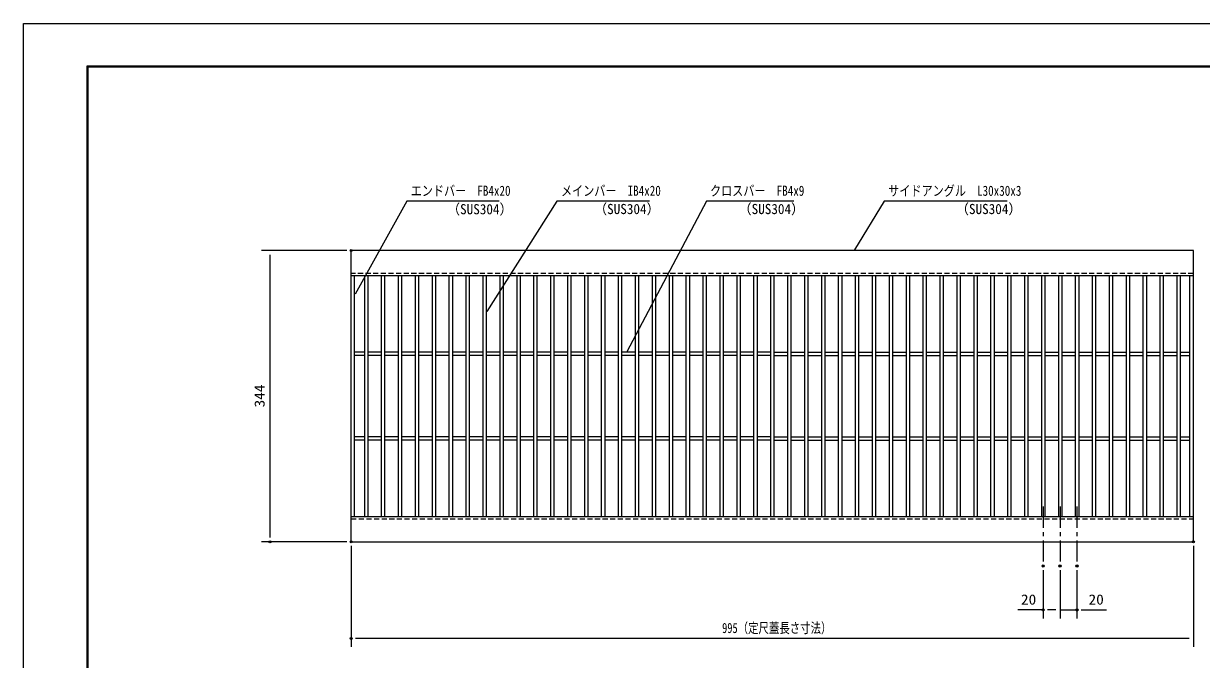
# Model space of a CAD drawing. Units: millimetres, scale not verified. Extents: x -1050 to 1050, y -742 to 742.
# Drawn here: x -1050 to 342, y -9 to 742 of the extents above; entities that cross this region are included whole.
import ezdxf
from ezdxf.enums import TextEntityAlignment as Align

# ---------------------------------------------------------------- set-up
doc = ezdxf.new("R2010")
doc.units = ezdxf.units.MM
doc.header["$LTSCALE"] = 5
doc.header["$PDMODE"] = 32
doc.header["$PDSIZE"] = 2.5
doc.linetypes.add('CHAIN1', pattern=[8, 5, -1, 1, -1])
doc.linetypes.add('DASHED1', pattern=[1.8, 1.2, -0.6])
for name, color, linetype, lineweight in [('0-0_7-図\u3000枠', 4, 'Continuous', 9), ('0-1_寸法注釈', 2, 'Continuous', 9), ('0-2_蓋', 5, 'Continuous', 9), ('0-4_DEFPOINTS', 134, 'Continuous', 9), ('0-5_中心線', 6, 'CHAIN1', 9), ('0-6_破線', 4, 'DASHED1', 9)]:
    doc.layers.add(name, color=color, linetype=linetype, lineweight=lineweight)
doc.styles.add('ＭＳ ゴシック', font='')
doc.styles.get('ＭＳ ゴシック').set_extended_font_data('MS Gothic')

msp = doc.modelspace()

# ---------------------------------------------------------------- linework, layer by layer
at = {"layer": '0-0_7-図\u3000枠'}
for p, q in [((-975, -692.5), (-975, 692.5)), ((-973.75, -691.25), (-973.75, 691.25)), ((-973.75, 691.25), (998.75, 691.25))]:
    msp.add_line(p, q, dxfattribs=at)
msp.add_lwpolyline([(-975, 692.5), (1000, 692.5), (1000, -692.5)], dxfattribs=at)
at = {"layer": '0-1_寸法注釈'}
for p, q in [((-667.864, 474.475), (-768.891, 474.475)), ((-758.891, 469.475), (-758.891, 135.475)), ((-667.864, 130.475), (-768.891, 130.475)), ((-662.864, 125.475), (-662.864, 6.344)), ((332.136, 125.475), (332.136, 6.344)), ((154.636, 96.781), (154.636, 39.975)), ((174.636, 96.781), (174.636, 39.975)), ((174.636, 96.781), (174.636, 39.975)), ((194.636, 96.781), (194.636, 39.975)), ((154.636, 49.975), (124.789, 49.975)), ((169.636, 49.975), (159.636, 49.975)), ((169.636, 49.975), (164.636, 49.975)), ((174.636, 49.975), (194.636, 49.975)), ((199.636, 49.975), (229.483, 49.975)), ((327.136, 16.344), (-657.864, 16.344))]:
    msp.add_line(p, q, dxfattribs=at)
for points in [[(-488.121, 532.749), (-597.345, 532.749), (-658.373, 422.733)], [(-310.561, 532.749), (-419.785, 532.749), (-502.822, 402.395)], [(-139.927, 532.749), (-243.134, 532.749), (-337.21, 354.857)], [(112.214, 532.749), (-33.113, 532.749), (-68.163, 475.322)]]:
    msp.add_lwpolyline(points, dxfattribs=at)
at = {"layer": '0-2_蓋'}
for p, q in [((-662.864, 130.475), (-662.864, 474.475)), ((332.136, 474.475), (-662.864, 474.475)), ((332.136, 130.475), (332.136, 474.475)), ((332.136, 444.475), (-662.864, 444.475)), ((-658.864, 160.475), (-658.864, 444.475)), ((-658.864, 160.475), (-658.864, 444.475)), ((-647.364, 444.475), (-647.364, 160.475)), ((-643.364, 444.475), (-643.364, 160.475)), ((-627.364, 444.475), (-627.364, 160.475)), ((-623.364, 444.475), (-623.364, 160.475)), ((-607.364, 444.475), (-607.364, 160.475)), ((-603.364, 444.475), (-603.364, 160.475)), ((-587.364, 444.475), (-587.364, 160.475)), ((-583.364, 444.475), (-583.364, 160.475)), ((-567.364, 444.475), (-567.364, 160.475)), ((-563.364, 444.475), (-563.364, 160.475)), ((-547.364, 444.475), (-547.364, 160.475)), ((-543.364, 444.475), (-543.364, 160.475)), ((-527.364, 444.475), (-527.364, 160.475)), ((-523.364, 444.475), (-523.364, 160.475)), ((-507.364, 444.475), (-507.364, 160.475)), ((-503.364, 444.475), (-503.364, 160.475)), ((-487.364, 444.475), (-487.364, 160.475)), ((-483.364, 444.475), (-483.364, 160.475)), ((-467.364, 444.475), (-467.364, 160.475)), ((-463.364, 444.475), (-463.364, 160.475)), ((-447.364, 444.475), (-447.364, 160.475)), ((-443.364, 444.475), (-443.364, 160.475)), ((-427.364, 444.475), (-427.364, 160.475)), ((-423.364, 444.475), (-423.364, 160.475)), ((-407.364, 444.475), (-407.364, 160.475)), ((-403.364, 444.475), (-403.364, 160.475)), ((-387.364, 444.475), (-387.364, 160.475)), ((-383.364, 444.475), (-383.364, 160.475)), ((-367.364, 444.475), (-367.364, 160.475)), ((-363.364, 444.475), (-363.364, 160.475)), ((-347.364, 444.475), (-347.364, 160.475)), ((-343.364, 444.475), (-343.364, 160.475)), ((-327.364, 444.475), (-327.364, 160.475)), ((-323.364, 444.475), (-323.364, 160.475)), ((-307.364, 444.475), (-307.364, 160.475)), ((-303.364, 444.475), (-303.364, 160.475)), ((-287.364, 444.475), (-287.364, 160.475)), ((-283.364, 444.475), (-283.364, 160.475)), ((-267.364, 444.475), (-267.364, 160.475)), ((-263.364, 444.475), (-263.364, 160.475)), ((-247.364, 444.475), (-247.364, 160.475)), ((-243.364, 444.475), (-243.364, 160.475)), ((-227.364, 444.475), (-227.364, 160.475)), ((-223.364, 444.475), (-223.364, 160.475)), ((-207.364, 444.475), (-207.364, 160.475)), ((-203.364, 444.475), (-203.364, 160.475)), ((-187.364, 444.475), (-187.364, 160.475)), ((-183.364, 444.475), (-183.364, 160.475)), ((-167.364, 444.475), (-167.364, 160.475)), ((-163.364, 444.475), (-163.364, 160.475)), ((-147.364, 444.475), (-147.364, 160.475)), ((-143.364, 444.475), (-143.364, 160.475)), ((-127.364, 444.475), (-127.364, 160.475)), ((-123.364, 444.475), (-123.364, 160.475)), ((-107.364, 444.475), (-107.364, 160.475)), ((-103.364, 444.475), (-103.364, 160.475)), ((-87.364, 444.475), (-87.364, 160.475)), ((-83.364, 444.475), (-83.364, 160.475)), ((-67.364, 444.475), (-67.364, 160.475)), ((-63.364, 444.475), (-63.364, 160.475)), ((-47.364, 444.475), (-47.364, 160.475)), ((-43.364, 444.475), (-43.364, 160.475)), ((-27.364, 444.475), (-27.364, 160.475)), ((-23.364, 444.475), (-23.364, 160.475)), ((-7.364, 444.475), (-7.364, 160.475)), ((-3.364, 444.475), (-3.364, 160.475)), ((12.636, 444.475), (12.636, 160.475)), ((16.636, 444.475), (16.636, 160.475)), ((32.636, 444.475), (32.636, 160.475)), ((36.636, 444.475), (36.636, 160.475)), ((52.636, 444.475), (52.636, 160.475)), ((56.636, 444.475), (56.636, 160.475)), ((72.636, 444.475), (72.636, 160.475)), ((76.636, 444.475), (76.636, 160.475)), ((92.636, 444.475), (92.636, 160.475)), ((96.636, 444.475), (96.636, 160.475)), ((112.636, 444.475), (112.636, 160.475)), ((116.636, 444.475), (116.636, 160.475)), ((132.636, 444.475), (132.636, 160.475)), ((136.636, 444.475), (136.636, 160.475)), ((152.636, 444.475), (152.636, 160.475)), ((156.636, 444.475), (156.636, 160.475)), ((172.636, 444.475), (172.636, 160.475)), ((176.636, 444.475), (176.636, 160.475)), ((192.636, 444.475), (192.636, 160.475)), ((196.636, 444.475), (196.636, 160.475)), ((212.636, 444.475), (212.636, 160.475)), ((216.636, 444.475), (216.636, 160.475)), ((232.636, 444.475), (232.636, 160.475)), ((236.636, 444.475), (236.636, 160.475)), ((252.636, 444.475), (252.636, 160.475)), ((256.636, 444.475), (256.636, 160.475)), ((272.636, 444.475), (272.636, 160.475)), ((276.636, 444.475), (276.636, 160.475)), ((292.636, 444.475), (292.636, 160.475)), ((296.636, 444.475), (296.636, 160.475)), ((312.636, 444.475), (312.636, 160.475)), ((316.636, 444.475), (316.636, 160.475)), ((328.136, 160.475), (328.136, 444.475)), ((328.136, 160.475), (328.136, 444.475)), ((-647.364, 354.475), (-658.864, 354.475)), ((-647.364, 350.475), (-658.864, 350.475)), ((-627.364, 354.475), (-643.364, 354.475)), ((-627.364, 350.475), (-643.364, 350.475)), ((-607.364, 354.475), (-623.364, 354.475)), ((-607.364, 350.475), (-623.364, 350.475)), ((-587.364, 354.475), (-603.364, 354.475)), ((-587.364, 350.475), (-603.364, 350.475)), ((-567.364, 354.475), (-583.364, 354.475)), ((-567.364, 350.475), (-583.364, 350.475)), ((-547.364, 354.475), (-563.364, 354.475)), ((-547.364, 350.475), (-563.364, 350.475)), ((-527.364, 354.475), (-543.364, 354.475)), ((-527.364, 350.475), (-543.364, 350.475)), ((-507.364, 354.475), (-523.364, 354.475)), ((-507.364, 350.475), (-523.364, 350.475)), ((-487.364, 354.475), (-503.364, 354.475)), ((-487.364, 350.475), (-503.364, 350.475)), ((-467.364, 354.475), (-483.364, 354.475)), ((-467.364, 350.475), (-483.364, 350.475)), ((-447.364, 354.475), (-463.364, 354.475)), ((-447.364, 350.475), (-463.364, 350.475)), ((-427.364, 354.475), (-443.364, 354.475)), ((-427.364, 350.475), (-443.364, 350.475)), ((-407.364, 354.475), (-423.364, 354.475)), ((-407.364, 350.475), (-423.364, 350.475)), ((-387.364, 354.475), (-403.364, 354.475)), ((-387.364, 350.475), (-403.364, 350.475)), ((-367.364, 354.475), (-383.364, 354.475)), ((-367.364, 350.475), (-383.364, 350.475)), ((-347.364, 354.475), (-363.364, 354.475)), ((-347.364, 350.475), (-363.364, 350.475)), ((-327.364, 354.475), (-343.364, 354.475)), ((-327.364, 350.475), (-343.364, 350.475)), ((-307.364, 354.475), (-323.364, 354.475)), ((-307.364, 350.475), (-323.364, 350.475)), ((-287.364, 354.475), (-303.364, 354.475)), ((-287.364, 350.475), (-303.364, 350.475)), ((-267.364, 354.475), (-283.364, 354.475)), ((-267.364, 350.475), (-283.364, 350.475)), ((-247.364, 354.475), (-263.364, 354.475)), ((-247.364, 350.475), (-263.364, 350.475)), ((-227.364, 354.475), (-243.364, 354.475)), ((-227.364, 350.475), (-243.364, 350.475)), ((-207.364, 354.475), (-223.364, 354.475)), ((-207.364, 350.475), (-223.364, 350.475)), ((-187.364, 354.475), (-203.364, 354.475)), ((-187.364, 350.475), (-203.364, 350.475)), ((-167.364, 354.475), (-183.364, 354.475)), ((-167.364, 350.475), (-183.364, 350.475)), ((-163.364, 354.475), (-147.364, 354.475)), ((-163.364, 350.475), (-147.364, 350.475)), ((-143.364, 354.475), (-127.364, 354.475)), ((-143.364, 350.475), (-127.364, 350.475)), ((-123.364, 354.475), (-107.364, 354.475)), ((-123.364, 350.475), (-107.364, 350.475)), ((-103.364, 354.475), (-87.364, 354.475)), ((-103.364, 350.475), (-87.364, 350.475)), ((-83.364, 354.475), (-67.364, 354.475)), ((-83.364, 350.475), (-67.364, 350.475)), ((-63.364, 354.475), (-47.364, 354.475)), ((-63.364, 350.475), (-47.364, 350.475)), ((-43.364, 354.475), (-27.364, 354.475)), ((-43.364, 350.475), (-27.364, 350.475)), ((-23.364, 354.475), (-7.364, 354.475)), ((-23.364, 350.475), (-7.364, 350.475)), ((-3.364, 354.475), (12.636, 354.475)), ((-3.364, 350.475), (12.636, 350.475)), ((16.636, 354.475), (32.636, 354.475)), ((16.636, 350.475), (32.636, 350.475)), ((36.636, 354.475), (52.636, 354.475)), ((36.636, 350.475), (52.636, 350.475)), ((56.636, 354.475), (72.636, 354.475)), ((56.636, 350.475), (72.636, 350.475)), ((76.636, 354.475), (92.636, 354.475)), ((76.636, 350.475), (92.636, 350.475)), ((96.636, 354.475), (112.636, 354.475)), ((96.636, 350.475), (112.636, 350.475)), ((116.636, 354.475), (132.636, 354.475)), ((116.636, 350.475), (132.636, 350.475)), ((136.636, 354.475), (152.636, 354.475)), ((136.636, 350.475), (152.636, 350.475)), ((156.636, 354.475), (172.636, 354.475)), ((156.636, 350.475), (172.636, 350.475)), ((176.636, 354.475), (192.636, 354.475)), ((176.636, 350.475), (192.636, 350.475)), ((196.636, 354.475), (212.636, 354.475)), ((196.636, 350.475), (212.636, 350.475)), ((216.636, 354.475), (232.636, 354.475)), ((216.636, 350.475), (232.636, 350.475)), ((236.636, 354.475), (252.636, 354.475)), ((236.636, 350.475), (252.636, 350.475)), ((256.636, 354.475), (272.636, 354.475)), ((256.636, 350.475), (272.636, 350.475)), ((276.636, 354.475), (292.636, 354.475)), ((276.636, 350.475), (292.636, 350.475)), ((296.636, 354.475), (312.636, 354.475)), ((296.636, 350.475), (312.636, 350.475)), ((316.636, 354.475), (328.136, 354.475)), ((316.636, 350.475), (328.136, 350.475)), ((-647.364, 254.475), (-658.864, 254.475)), ((-627.364, 254.475), (-643.364, 254.475)), ((-607.364, 254.475), (-623.364, 254.475)), ((-587.364, 254.475), (-603.364, 254.475)), ((-567.364, 254.475), (-583.364, 254.475)), ((-547.364, 254.475), (-563.364, 254.475)), ((-527.364, 254.475), (-543.364, 254.475)), ((-507.364, 254.475), (-523.364, 254.475)), ((-487.364, 254.475), (-503.364, 254.475)), ((-467.364, 254.475), (-483.364, 254.475)), ((-447.364, 254.475), (-463.364, 254.475)), ((-427.364, 254.475), (-443.364, 254.475)), ((-407.364, 254.475), (-423.364, 254.475)), ((-387.364, 254.475), (-403.364, 254.475)), ((-367.364, 254.475), (-383.364, 254.475)), ((-347.364, 254.475), (-363.364, 254.475)), ((-327.364, 254.475), (-343.364, 254.475)), ((-307.364, 254.475), (-323.364, 254.475)), ((-287.364, 254.475), (-303.364, 254.475)), ((-267.364, 254.475), (-283.364, 254.475)), ((-247.364, 254.475), (-263.364, 254.475)), ((-227.364, 254.475), (-243.364, 254.475)), ((-207.364, 254.475), (-223.364, 254.475)), ((-187.364, 254.475), (-203.364, 254.475)), ((-167.364, 254.475), (-183.364, 254.475)), ((-163.364, 254.475), (-147.364, 254.475)), ((-143.364, 254.475), (-127.364, 254.475)), ((-123.364, 254.475), (-107.364, 254.475)), ((-103.364, 254.475), (-87.364, 254.475)), ((-83.364, 254.475), (-67.364, 254.475)), ((-63.364, 254.475), (-47.364, 254.475)), ((-43.364, 254.475), (-27.364, 254.475)), ((-23.364, 254.475), (-7.364, 254.475)), ((-3.364, 254.475), (12.636, 254.475)), ((16.636, 254.475), (32.636, 254.475)), ((36.636, 254.475), (52.636, 254.475)), ((56.636, 254.475), (72.636, 254.475)), ((76.636, 254.475), (92.636, 254.475)), ((96.636, 254.475), (112.636, 254.475)), ((116.636, 254.475), (132.636, 254.475)), ((136.636, 254.475), (152.636, 254.475)), ((156.636, 254.475), (172.636, 254.475)), ((176.636, 254.475), (192.636, 254.475)), ((196.636, 254.475), (212.636, 254.475)), ((216.636, 254.475), (232.636, 254.475)), ((236.636, 254.475), (252.636, 254.475)), ((256.636, 254.475), (272.636, 254.475)), ((276.636, 254.475), (292.636, 254.475)), ((296.636, 254.475), (312.636, 254.475)), ((316.636, 254.475), (328.136, 254.475)), ((-647.364, 250.475), (-658.864, 250.475)), ((-627.364, 250.475), (-643.364, 250.475)), ((-607.364, 250.475), (-623.364, 250.475)), ((-587.364, 250.475), (-603.364, 250.475)), ((-567.364, 250.475), (-583.364, 250.475)), ((-547.364, 250.475), (-563.364, 250.475)), ((-527.364, 250.475), (-543.364, 250.475)), ((-507.364, 250.475), (-523.364, 250.475)), ((-487.364, 250.475), (-503.364, 250.475)), ((-467.364, 250.475), (-483.364, 250.475)), ((-447.364, 250.475), (-463.364, 250.475)), ((-427.364, 250.475), (-443.364, 250.475)), ((-407.364, 250.475), (-423.364, 250.475)), ((-387.364, 250.475), (-403.364, 250.475)), ((-367.364, 250.475), (-383.364, 250.475)), ((-347.364, 250.475), (-363.364, 250.475)), ((-327.364, 250.475), (-343.364, 250.475)), ((-307.364, 250.475), (-323.364, 250.475)), ((-287.364, 250.475), (-303.364, 250.475)), ((-267.364, 250.475), (-283.364, 250.475)), ((-247.364, 250.475), (-263.364, 250.475)), ((-227.364, 250.475), (-243.364, 250.475)), ((-207.364, 250.475), (-223.364, 250.475)), ((-187.364, 250.475), (-203.364, 250.475)), ((-167.364, 250.475), (-183.364, 250.475)), ((-163.364, 250.475), (-147.364, 250.475)), ((-143.364, 250.475), (-127.364, 250.475)), ((-123.364, 250.475), (-107.364, 250.475)), ((-103.364, 250.475), (-87.364, 250.475)), ((-83.364, 250.475), (-67.364, 250.475)), ((-63.364, 250.475), (-47.364, 250.475)), ((-43.364, 250.475), (-27.364, 250.475)), ((-23.364, 250.475), (-7.364, 250.475)), ((-3.364, 250.475), (12.636, 250.475)), ((16.636, 250.475), (32.636, 250.475)), ((36.636, 250.475), (52.636, 250.475)), ((56.636, 250.475), (72.636, 250.475)), ((76.636, 250.475), (92.636, 250.475)), ((96.636, 250.475), (112.636, 250.475)), ((116.636, 250.475), (132.636, 250.475)), ((136.636, 250.475), (152.636, 250.475)), ((156.636, 250.475), (172.636, 250.475)), ((176.636, 250.475), (192.636, 250.475)), ((196.636, 250.475), (212.636, 250.475)), ((216.636, 250.475), (232.636, 250.475)), ((236.636, 250.475), (252.636, 250.475)), ((256.636, 250.475), (272.636, 250.475)), ((276.636, 250.475), (292.636, 250.475)), ((296.636, 250.475), (312.636, 250.475)), ((316.636, 250.475), (328.136, 250.475)), ((-662.864, 160.475), (332.136, 160.475)), ((-662.864, 130.475), (332.136, 130.475))]:
    msp.add_line(p, q, dxfattribs=at)
at = {"layer": '0-4_DEFPOINTS'}
msp.add_lwpolyline([(-1050, -742.5), (-1050, 742.5), (1050, 742.5), (1050, -742.5)], close=True, dxfattribs=at)
for p in [(-662.864, 474.475), (-758.891, 130.475), (-662.864, 130.475), (332.136, 130.475), (154.636, 101.781), (174.636, 101.781), (194.636, 101.781), (154.636, 49.975), (194.636, 49.975), (-662.864, 16.344)]:
    msp.add_point(p, dxfattribs=at)
at = {"layer": '0-5_中心線'}
for p, q in [((154.636, 171.969), (154.636, 101.781)), ((174.636, 171.969), (174.636, 101.781)), ((194.636, 171.969), (194.636, 101.781))]:
    msp.add_line(p, q, dxfattribs=at)
at = {"layer": '0-6_破線'}
for p, q in [((332.136, 447.475), (-662.864, 447.475)), ((-662.864, 157.475), (332.136, 157.475))]:
    msp.add_line(p, q, dxfattribs=at)

# ---------------------------------------------------------------- texts
at = {"layer": '0-1_寸法注釈', "color": 7, "style": 'ＭＳ ゴシック'}
for s, height, width, p in [('エンドバー\u3000FB4x20', 12.02, 0.8, (-592.568, 535.436)), ('メインバー\u3000IB4x20', 12.02, 0.8, (-415.007, 535.436)), ('クロスバー\u3000FB4x9', 12.03, 0.8, (-238.968, 535.436)), ('サイドアングル\u3000L30x30x3', 12.02, 0.8, (-28.335, 535.436)), ('（SUS304）', 12.02, 0.95, (-549.82, 513.644)), ('（SUS304）', 12.02, 0.95, (-376.077, 513.881)), ('（SUS304）', 12.02, 0.95, (-205.364, 513.881)), ('（SUS304）', 12.02, 0.95, (51.418, 513.881)), ('20', 12.02, 1.1, (128.479, 52.662)), ('20', 12.02, 1.1, (208.326, 52.662)), ('995（定尺蓋長さ寸法）', 12.03, 0.75, (-224.663, 19.031))]:
    msp.add_text(s, height=height, dxfattribs=dict(at, width=width)).set_placement(p, align=Align.BOTTOM_LEFT)
at = {"layer": '0-1_寸法注釈', "color": 7, "style": 'ＭＳ ゴシック', "width": 1.1}
msp.add_text('344', height=12.02, rotation=90, dxfattribs=at).set_placement((-761.578, 289.157), align=Align.BOTTOM_LEFT)

doc.saveas('drawing.dxf')
